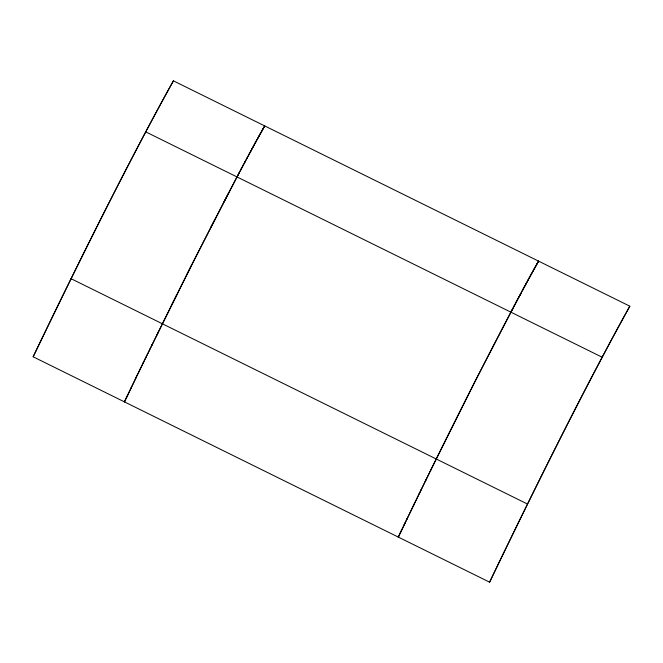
<?xml version="1.0" encoding="UTF-8"?>
<svg xmlns="http://www.w3.org/2000/svg" width="663" height="663" viewBox="0 0 663 663"><rect width="100%" height="100%" fill="white"/><g stroke="black" fill="none" stroke-linecap="round" stroke-linejoin="round"><path stroke-width="0.99" d="M33.15 356.802C77.969 263.857 123.434 171.137 173.408 80.836L629.85 306.198A254.667 8.569 -63.7 0 0 489.592 582.164L33.15 356.802A254.667 8.569 -63.7 0 1 173.408 80.836M136.454 376.874L135.865 378.084A254.667 8.569 -63.7 0 0 124.437 401.877L124.992 400.709M124.437 401.877L131.224 387.714M520.994 293.129L520.53 293.991A254.667 8.569 -63.7 0 0 398.306 537.096L398.861 535.928M398.306 537.096L405.093 522.933M489.592 582.164C534.411 489.219 579.876 396.499 629.85 306.198M126.111 398.372L127.802 394.841M399.98 533.591L401.67 530.06M403.949 525.32L407.405 518.135M130.652 388.908L143.556 362.197M406.825 519.336L419.82 492.485M139.984 369.564L140.581 368.338M413.264 506.002L414.45 503.557M142.959 363.432L145.959 357.266M145.354 358.501L191.748 264.844L238 175.04M419.223 493.72L421.627 488.78M421.03 490.015L426.475 478.86M151.396 346.127L152.606 343.641M425.265 481.338L431.348 468.923M156.874 334.948L158.092 332.461M430.735 470.166L475.321 380.869L517.712 299.253M238.987 173.167L243.371 164.93M236.998 176.938L239.484 172.231M513.842 306.521L514.82 304.682M510.866 312.149L512.855 308.386M240.462 170.383L241.44 168.551M515.789 302.85L519.129 296.601M242.89 165.825L245.26 161.382M244.788 162.261L247.125 157.91M518.657 297.48L523.273 288.894M246.661 158.772L249.404 153.675M521.905 291.422L525.055 285.596M251.186 150.385L249.852 152.846M248.501 155.357L252.926 147.169M525.494 284.792L526.795 282.388M524.168 287.236L528.502 279.256M253.357 146.374L254.211 144.816M252.064 148.761L256.299 140.995M255.056 143.266L257.924 138.045M529.754 276.968L527.657 280.814M530.168 276.214L531.792 273.264M532.977 271.109L529.339 277.722A254.667 8.569 -63.7 0 0 522.361 290.576M257.12 139.512L259.506 135.186M258.719 136.603L261.048 132.409M532.588 271.822L536.035 265.614M259.896 134.481L262.167 130.396M533.765 269.7L537.85 262.374M261.421 131.738L263.99 127.155M262.54 129.741L264.694 125.904A254.667 8.569 -63.7 0 0 150.186 348.605M536.773 264.305L538.563 261.123A254.667 8.569 -63.7 0 0 530.988 274.722M264.346 126.525L264.694 125.904M538.207 261.744L538.563 261.123M145.711 131.862L602.153 357.224M71.082 278.7L527.524 504.062M138.211 373.228A254.667 8.569 -63.7 0 1 147.766 353.561M519.61 296.021A254.667 8.428 -63.7 0 1 521.441 292.607M529.016 278.419A254.716 8.528 -63.7 0 1 530.665 275.41M147.94 353.346A254.667 8.486 -63.7 0 1 150.335 348.423M172.057 304.317A254.667 8.486 -63.7 0 1 176.922 294.554M186.585 275.228A254.667 8.486 -63.7 0 1 191.425 265.606M210.395 228.246A254.667 8.486 -63.7 0 1 214.969 219.337M224.019 201.817A254.667 8.486 -63.7 0 1 228.287 193.613M135.393 378.797A254.716 8.718 -63.7 0 1 137.771 373.882"/></g></svg>
